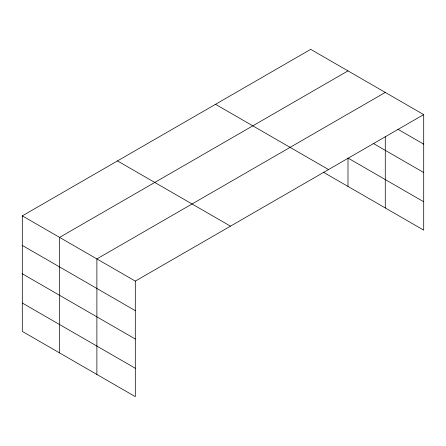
<?xml version="1.0" encoding="UTF-8"?>
<svg xmlns="http://www.w3.org/2000/svg" width="446" height="446" viewBox="0 0 446 446"><rect width="100%" height="100%" fill="white"/><g stroke="black" fill="none" stroke-linecap="round" stroke-linejoin="round"><path stroke-width="0.67" d="M385.277 136.509L385.277 207.953M22.3 215.864L135.305 281.108L135.305 396.639L22.3 331.395L22.3 215.864L310.695 49.361L423.7 114.605L423.7 230.136L323.322 172.184M347.986 70.892L59.591 237.395L59.591 352.925M385.277 92.422L96.882 258.925L96.882 374.456M135.305 281.108L423.7 114.605M397.888 129.256L423.7 144.158M373.246 143.406L423.7 172.53M423.7 201.765L347.986 158.051L347.986 186.422M215.524 104.308L328.529 169.552M117.471 160.917L230.476 226.161M22.3 245.417L135.305 310.661M22.3 273.788L135.305 339.032M22.3 303.024L135.305 368.268"/></g></svg>
